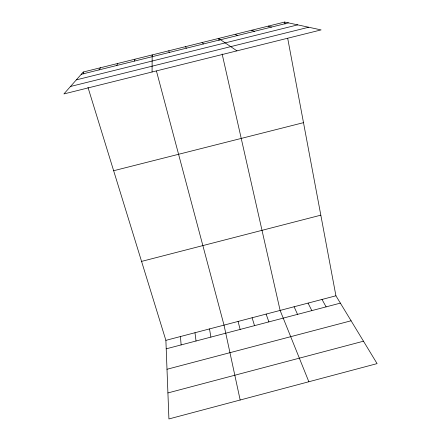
<?xml version="1.0" encoding="UTF-8"?>
<svg xmlns="http://www.w3.org/2000/svg" width="441" height="441" viewBox="0 0 441 441"><rect width="100%" height="100%" fill="white"/><g stroke="black" fill="none" stroke-linecap="round" stroke-linejoin="round"><path stroke-width="0.66" d="M152.073 71.993L152.162 54.927L152.674 56.856M134.466 61.09L134.974 59.193M116.755 65.489L117.764 63.46M99.01 69.893L100.52 67.743M83.244 72.026L63.912 93.939L321.103 29.911L284.649 22.05L83.244 72.026L83.84 73.945M167.911 392.937L363.483 341.196M165.882 340.353L335.926 295.801L377.088 363.616L168.92 418.95L165.882 340.353L87.974 87.373M166.207 348.831L340.375 303.127M167.001 369.266L351.086 320.778M141.567 261.403L320.827 215.169M113.646 170.733L303.496 122.659M81.238 74.303L288.447 22.866M76.321 79.876L297.73 24.872M70.494 86.48L308.717 27.237M268.183 26.135L271.507 27.072M251.684 30.231L254.54 31.283M235.163 34.332L237.545 35.501M236.933 50.864L218.615 38.433L219.056 40.379M202.044 42.551L203.472 43.962M185.44 46.669L186.394 48.201M322.007 299.45L326.114 306.87M308.061 303.105L311.837 310.613M294.103 306.76L297.543 314.367M308.854 381.752L280.123 310.425L222.132 53.978M266.121 314.091L268.883 321.886M252.103 317.763L254.529 325.651M168.815 50.792L169.289 52.446M156.439 71.012L224.011 325.122L240.163 400.009M238.068 321.439L240.152 329.427M284.649 22.05L285.029 24.079M287.692 38.284L335.926 295.801M209.508 328.925L210.897 337.1M194.988 332.729L196.025 341.009M180.446 336.538L181.13 344.917"/></g></svg>
